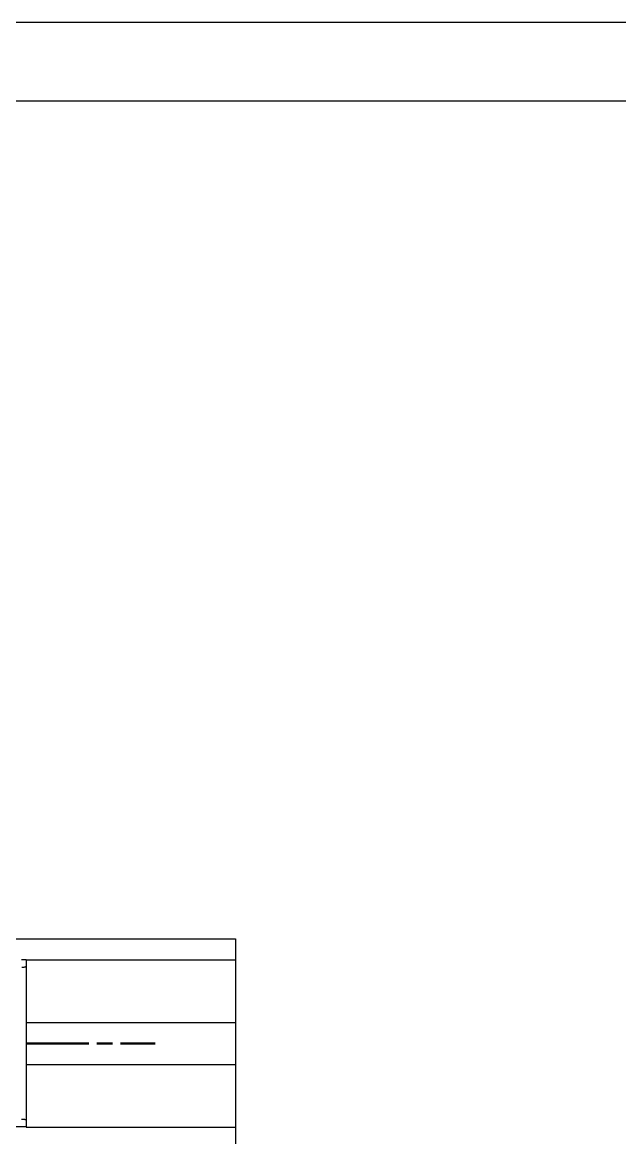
# Model space of a CAD drawing. Header units: millimetres. Extents: x 1269 to 5832, y 527 to 3540.
# Drawn here: x 5123.1 to 5237.2, y 1252.7 to 1465.9 of the extents above; entities that cross this region are included whole.
import ezdxf

# ---------------------------------------------------------------- set-up
doc = ezdxf.new("R2010")
doc.units = ezdxf.units.MM
doc.linetypes.add('AM_ISO08W050', pattern=[18, 12, -1.5, 3, -1.5])
doc.linetypes.add('phl_thick', pattern=[0])
doc.layers.add('AM_7', color=7, linetype='AM_ISO08W050', lineweight=50)
for name, color, linetype in [('HIDDEN', 7, 'Continuous'), ('projection', 7, 'Continuous'), ('THICK', 7, 'Continuous')]:
    doc.layers.add(name, color=color, linetype=linetype)

msp = doc.modelspace()

# ---------------------------------------------------------------- linework, layer by layer
for p, q in [((4642.732, 1465.908), (5831.732, 1465.908)), ((5163.867, 1290.742), (5163.867, 1250.742)), ((5123.867, 1286.742), (5163.867, 1286.742))]:
    msp.add_line(p, q)
msp.add_lwpolyline([(4712.732, 1450.908), (5816.732, 1450.908), (5816.732, 639.908), (4712.732, 639.908)], close=True)
at = {"layer": 'AM_7'}
msp.add_line((5123.867, 1270.742), (5148.496, 1270.742), dxfattribs=at)
at = {"layer": 'HIDDEN'}
for points in [[(5122.995, 1286.789), (5123.599, 1286.789), (5123.749, 1286.789), (5123.825, 1286.789), (5123.863, 1286.789), (5123.867, 1286.789), (5123.867, 1286.789), (5123.867, 1286.789), (5123.867, 1286.788), (5123.867, 1286.775), (5123.867, 1286.722), (5123.867, 1286.303), (5123.867, 1285.464)], [(5123.867, 1256.115), (5123.867, 1255.441), (5123.867, 1255.105), (5123.867, 1254.936), (5123.867, 1254.852), (5123.867, 1254.81), (5123.867, 1254.8), (5123.867, 1254.794), (5123.867, 1254.792), (5123.867, 1254.79), (5123.867, 1254.79), (5123.867, 1254.789), (5123.867, 1254.789), (5123.867, 1254.789), (5123.867, 1254.789), (5123.867, 1254.789), (5123.867, 1254.789), (5123.865, 1254.789), (5123.381, 1254.789), (5107.887, 1254.789)]]:
    msp.add_lwpolyline(points, dxfattribs=at)
at = {"layer": 'projection', "color": 7, "linetype": 'phl_thick'}
for p, q in [((5069.367, 1290.742), (5163.867, 1290.742)), ((5123.867, 1274.742), (5163.867, 1274.742)), ((5123.867, 1266.742), (5163.867, 1266.742)), ((5123.865, 1254.742), (5163.867, 1254.742))]:
    msp.add_line(p, q, dxfattribs=at)
at = {"layer": 'THICK'}
msp.add_lwpolyline([(5123.018, 1285.33), (5123.183, 1285.339), (5123.338, 1285.35), (5123.478, 1285.363), (5123.599, 1285.378), (5123.698, 1285.395), (5123.774, 1285.412), (5123.827, 1285.429), (5123.858, 1285.447), (5123.867, 1285.464), (5123.867, 1281.783), (5123.867, 1278.103), (5123.867, 1274.422), (5123.867, 1270.742), (5123.867, 1267.061), (5123.867, 1263.381), (5123.867, 1259.7), (5123.867, 1256.115), (5123.857, 1256.132), (5123.826, 1256.149), (5123.773, 1256.167), (5123.696, 1256.184), (5123.596, 1256.2), (5123.474, 1256.215), (5123.334, 1256.229), (5123.179, 1256.24), (5123.014, 1256.249)], dxfattribs=at)

doc.saveas('drawing.dxf')
